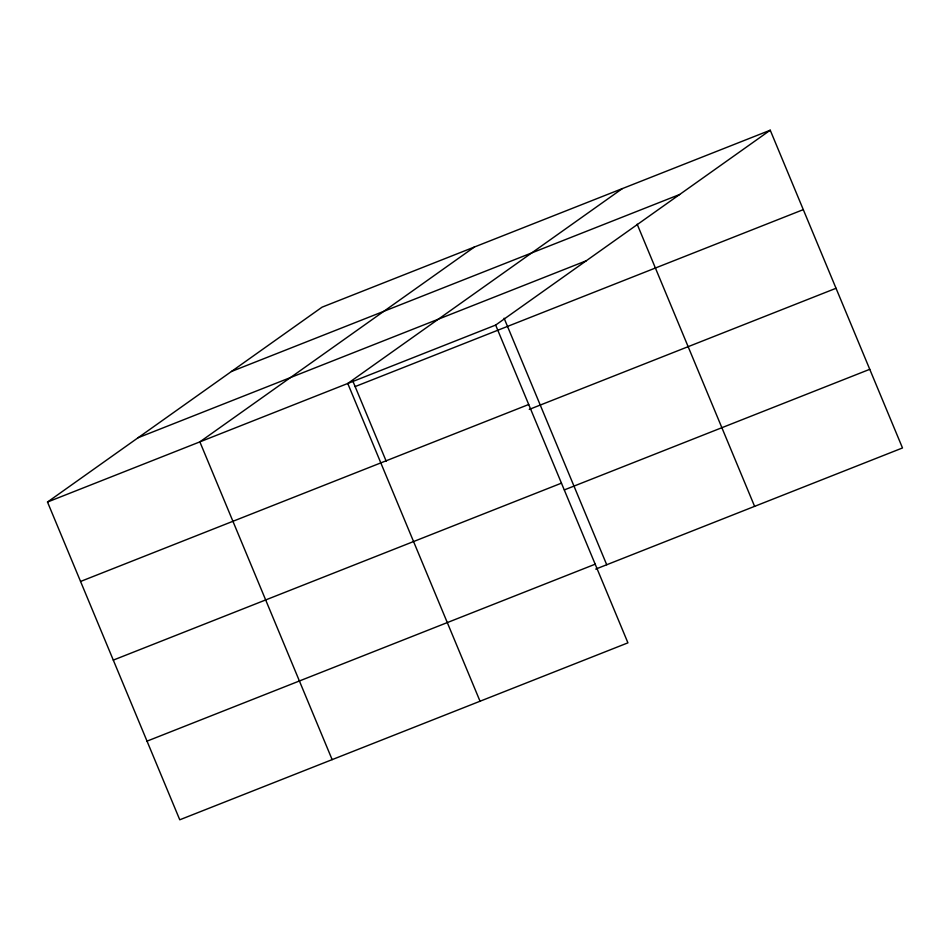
<?xml version="1.0" encoding="UTF-8"?>
<svg xmlns="http://www.w3.org/2000/svg" width="950" height="950" viewBox="0 0 950 950"><rect width="100%" height="100%" fill="white"/><g stroke="black" fill="none" stroke-linecap="round" stroke-linejoin="round"><path stroke-width="1.43" d="M770.236 130.209L495.651 325.078L627.926 642.841L179.764 819.791L47.5 502.039L322.074 307.159L770.236 130.209L902.5 447.961L595.733 569.086M474.454 247L199.868 441.869L332.144 759.632M622.345 188.599L347.759 383.479L480.035 701.231M231.467 371.474L679.618 194.513M138.106 437.724L586.269 260.775M47.5 502.039L495.651 325.078M355.134 386.579L803.296 209.629M80.56 581.459L528.711 404.498M529.269 409.402L836.036 288.277M113.299 660.107L561.45 483.158M564.371 489.891L869.761 369.312M147.024 741.143L595.187 564.193M637.165 224.2L754.609 506.362M504.094 318.202L606.717 564.751M352.854 381.104L386.187 461.166"/></g></svg>
